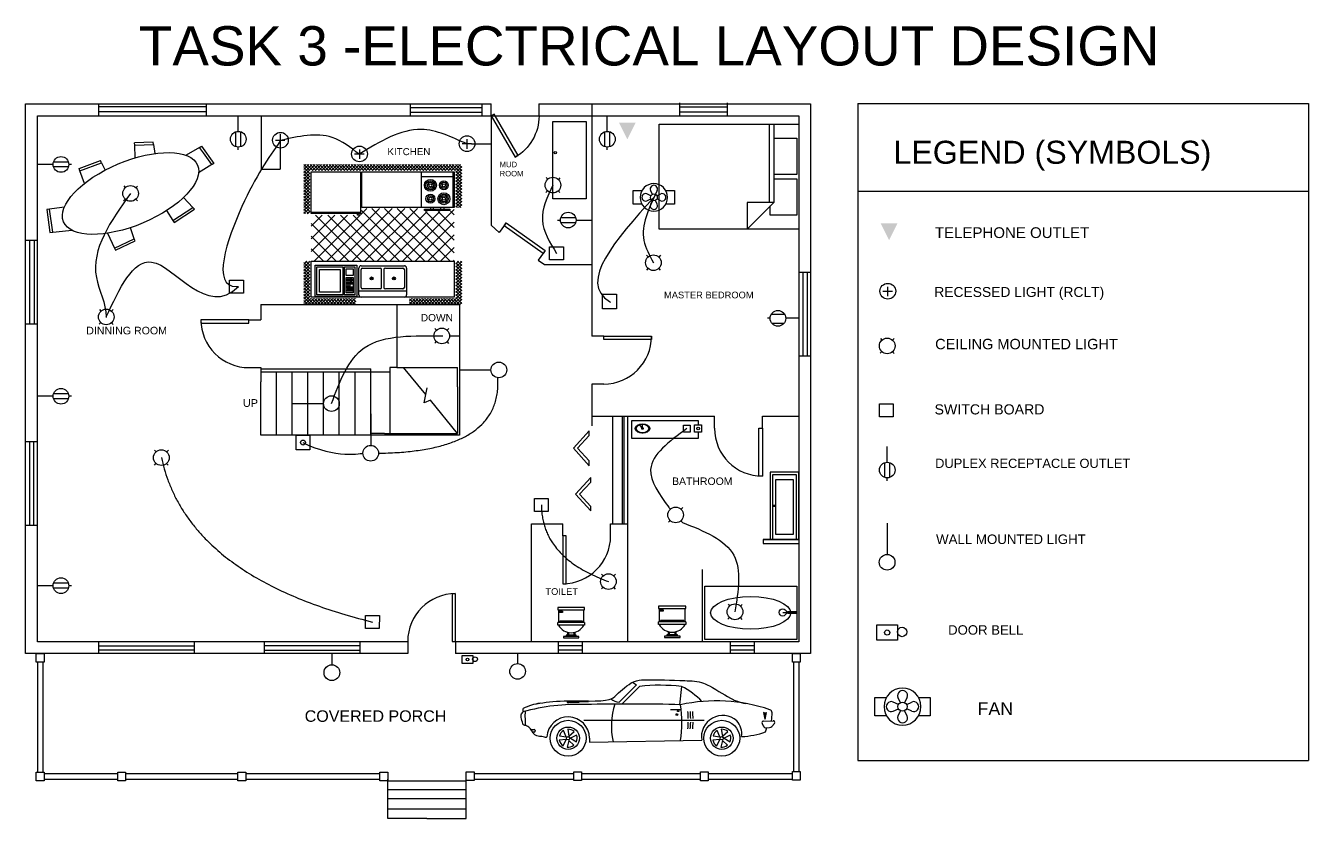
# Model space of a CAD drawing. Header units: millimetres. Extents: x 564 to 16904, y -8871 to 1226.
import ezdxf

# ---------------------------------------------------------------- set-up
doc = ezdxf.new("R2010")
doc.units = ezdxf.units.MM
doc.header["$MEASUREMENT"] = 0
doc.styles.get("Standard").update_dxf_attribs({"font": 'arial.ttf'})

# ---------------------------------------------------------------- blocks, each defined once
blk = doc.blocks.new('*U2')
for p, q in [((0, 4), (0, 0)), ((0, 2), (36, 2)), ((36, 4), (36, 0))]:
    blk.add_line(p, q)
blk = doc.blocks.new('*U6')
for p, q in [((0, 0), (0, -6)), ((24, 0), (24, -6))]:
    blk.add_line(p, q)
blk.add_lwpolyline([(0, 0), (0, 24), (1.75, 24), (1.75, 0)], close=True)
blk.add_arc((0, 0), 24, 0, 90)
blk = doc.blocks.new('*U1')
for p, q in [((0, 4), (0, 0)), ((0, 2), (54, 2)), ((54, 4), (54, 0))]:
    blk.add_line(p, q)
blk = doc.blocks.new('*U8')
for p, q in [((0, 4), (0, 0)), ((0, 2), (48, 2)), ((48, 4), (48, 0))]:
    blk.add_line(p, q)
blk = doc.blocks.new('*U10')
for p, q in [((0, 4), (0, 0)), ((0, 2), (24, 2)), ((24, 4), (24, 0))]:
    blk.add_line(p, q)
blk = doc.blocks.new('*U9')
for p, q in [((0, 4), (0, 0)), ((0, 2), (24, 2)), ((24, 4), (24, 0))]:
    blk.add_line(p, q)
blk = doc.blocks.new('*U11')
for p, q in [((0, 0), (0, -6)), ((24, 0), (24, -6))]:
    blk.add_line(p, q)
blk.add_lwpolyline([(0, 0), (24, 0), (24, -1.75), (0, -1.75)], close=True)
blk = doc.blocks.new('*U12')
for p, q in [((0, 0), (0, -6)), ((24, 0), (24, -6))]:
    blk.add_line(p, q)
blk.add_lwpolyline([(0, 0), (12, 20.78), (13.52, 19.91), (1.52, -0.88)], close=True)
blk.add_arc((0, 0), 24, 0, 60)
blk = doc.blocks.new('Fan')
for p, q in [((0, 0), (0, 0.1)), ((0, 0.1), (0.129, 0.1)), ((0, -0.1), (0, 0)), ((0.255, 0.022), (0.2, 0.05)), ((0.278, 0.045), (0.25, 0.1)), ((0.35, 0.1), (0.322, 0.045)), ((0.345, 0.022), (0.4, 0.05)), ((0.473, 0.1), (0.6, 0.1)), ((0.6, 0.1), (0.6, 0)), ((0.6, 0), (0.6, -0.1)), ((0.128, -0.1), (0, -0.1)), ((0.2, -0.05), (0.255, -0.022)), ((0.278, -0.045), (0.25, -0.1)), ((0.35, -0.1), (0.322, -0.045)), ((0.4, -0.05), (0.345, -0.022)), ((0.6, -0.1), (0.474, -0.1))]:
    blk.add_line(p, q)
blk.add_circle((0.3, 0), 0.05)
for centre, radius, start, end in [((0.3, 0), 0.2, 90, 180), ((0.3, 0.121), 0.0542, 337.3801, 202.6199), ((0.3, 0), 0.2, 0, 90), ((0.3, 0), 0.2, 180, 270), ((0.179, 0), 0.0542, 67.3801, 292.6199), ((0.3, 0), 0.2, 270, 0), ((0.421, 0), 0.0542, 247.3801, 112.6199), ((0.3, -0.121), 0.0542, 157.3801, 22.6199)]:
    blk.add_arc(centre, radius, start, end)
blk = doc.blocks.new('Bed - Queen')
at = {"linetype": 'Continuous'}
for p, q in [((0, -80.00003), (0, 0)), ((0, 0), (59.99999, 0)), ((59.99999, 0), (59.99999, -80.00003)), ((7.99999, -1.2), (28.79998, -1.2)), ((7.99999, -14.4), (7.99999, -1.2)), ((28.79998, -1.2), (28.79998, -14.4)), ((31.19999, -1.2), (51.99999, -1.2)), ((31.19999, -14.4), (31.19999, -1.2)), ((51.99999, -1.2), (51.99999, -16.4)), ((0, -14.4), (44.8, -14.4)), ((59.99999, -29.6), (44.8, -14.4)), ((44.8, -14.4), (44.8, -29.6)), ((44.8, -16.8), (0, -16.8)), ((51.99999, -16.4), (46.79936, -16.4)), ((44.8, -29.6), (59.99999, -29.6)), ((59.99999, -80.00003), (0, -80.00003))]:
    blk.add_line(p, q, dxfattribs=at)
blk = doc.blocks.new('Door - Plain 36 in.')
blk.add_lwpolyline([(0, 0), (0, 84), (36, 84), (36, 0)], close=True)
blk.add_circle((33.5, 34), 1.25)
blk = doc.blocks.new('Microwave')
for p, q in [((18, 10), (22, 10)), ((22, 9), (18, 9)), ((18, 8), (22, 8)), ((19, 7), (19, 11)), ((20, 11), (20, 7)), ((21, 7), (21, 11)), ((22, 7), (18, 7)), ((20, 6), (18, 6)), ((19, 6), (19, 7)), ((20, 7), (20, 6))]:
    blk.add_line(p, q)
for points in [[(0, 0), (0, 18), (24, 18), (24, 0)], [(1, 1), (1, 17), (16, 17), (16, 1)], [(2.5, 2.5), (2.5, 15.5), (14.5, 15.5), (14.5, 2.5)], [(17, 1), (17, 17), (23, 17), (23, 1)], [(18, 12), (18, 16), (22, 16), (22, 12)], [(18, 2), (18, 11), (22, 11), (22, 2)], [(18.5, 4.5), (18.5, 5.5), (21.5, 5.5), (21.5, 4.5)], [(18.5, 3), (18.5, 4), (21.5, 4), (21.5, 3)]]:
    blk.add_lwpolyline(points, close=True)
blk = doc.blocks.new('Kitchen Layout - 7 x 8 ft')
for p, q in [((-5, 81.32), (2.68, 89)), ((-5, 83.44), (0.56, 89)), ((-5, 85.56), (-1.56, 89)), ((-5, 87.68), (-3.68, 89)), ((-1, 84.97), (-5, 88.97)), ((-1, 82.85), (-5, 86.85)), ((1.09, 85), (-2.91, 89)), ((3.21, 85), (-0.79, 89)), ((0.81, 85), (4.81, 89)), ((5.34, 85), (1.34, 89)), ((2.93, 85), (6.93, 89)), ((7.46, 85), (3.46, 89)), ((5.05, 85), (9.05, 89)), ((9.58, 85), (5.58, 89)), ((7.17, 85), (11.17, 89)), ((11.7, 85), (7.7, 89)), ((9.29, 85), (13.29, 89)), ((13.82, 85), (9.82, 89)), ((11.41, 85), (15.41, 89)), ((15.94, 85), (11.94, 89)), ((13.53, 85), (17.53, 89)), ((18.06, 85), (14.06, 89)), ((15.65, 85), (19.65, 89)), ((20.18, 85), (16.18, 89)), ((17.78, 85), (21.78, 89)), ((22.31, 85), (18.31, 89)), ((19.9, 85), (23.9, 89)), ((24.43, 85), (20.43, 89)), ((22.02, 85), (26.02, 89)), ((26.55, 85), (22.55, 89)), ((24.14, 85), (28.14, 89)), ((28.67, 85), (24.67, 89)), ((26.26, 85), (30.26, 89)), ((30.79, 85), (26.79, 89)), ((28.38, 85), (32.38, 89)), ((32.91, 85), (28.91, 89)), ((30.5, 85), (34.5, 89)), ((35.03, 85), (31.03, 89)), ((32.63, 85), (36.63, 89)), ((37.16, 85), (33.16, 89)), ((34.75, 85), (38.75, 89)), ((39.28, 85), (35.28, 89)), ((36.87, 85), (40.87, 89)), ((41.4, 85), (37.4, 89)), ((38.99, 85), (42.99, 89)), ((43.52, 85), (39.52, 89)), ((41.11, 85), (45.11, 89)), ((45.64, 85), (41.64, 89)), ((43.23, 85), (47.23, 89)), ((47.76, 85), (43.76, 89)), ((45.35, 85), (49.35, 89)), ((49.88, 85), (45.88, 89)), ((47.47, 85), (51.47, 89)), ((52, 85), (48, 89)), ((49.6, 85), (53.6, 89)), ((54.13, 85), (50.13, 89)), ((51.72, 85), (55.72, 89)), ((56.25, 85), (52.25, 89)), ((53.84, 85), (57.84, 89)), ((58.37, 85), (54.37, 89)), ((55.96, 85), (59.96, 89)), ((60.49, 85), (56.49, 89)), ((58.08, 85), (62.08, 89)), ((62.61, 85), (58.61, 89)), ((60.2, 85), (64.2, 89)), ((64.73, 85), (60.73, 89)), ((62.32, 85), (66.32, 89)), ((66.85, 85), (62.85, 89)), ((64.45, 85), (68.45, 89)), ((68.97, 85), (64.97, 89)), ((66.57, 85), (70.57, 89)), ((71.1, 85), (67.1, 89)), ((68.69, 85), (72.69, 89)), ((73.22, 85), (69.22, 89)), ((70.81, 85), (74.81, 89)), ((75.34, 85), (71.34, 89)), ((72.93, 85), (76.93, 89)), ((77.46, 85), (73.46, 89)), ((75.05, 85), (79.05, 89)), ((79.58, 85), (75.58, 89)), ((77.17, 85), (81.17, 89)), ((81.7, 85), (77.7, 89)), ((79.29, 85), (83.29, 89)), ((83.82, 85), (79.82, 89)), ((81.42, 85), (85.42, 89)), ((85.95, 85), (81.95, 89)), ((83.54, 85), (87.54, 89)), ((88.07, 85), (84.07, 89)), ((85.66, 85), (89.66, 89)), ((90.19, 85), (86.19, 89)), ((87.78, 85), (91.78, 89)), ((92.31, 85), (88.31, 89)), ((89.9, 85), (93.9, 89)), ((94.43, 85), (90.43, 89)), ((92.02, 85), (96.02, 89)), ((96.55, 85), (92.55, 89)), ((94.14, 85), (98.14, 89)), ((101, 82.67), (94.67, 89)), ((96.27, 85), (100.27, 89)), ((101, 84.79), (96.79, 89)), ((97, 83.61), (101, 87.61)), ((101, 86.92), (98.92, 89)), ((-1, 80.73), (-5, 84.73)), ((-5, 79.19), (-1, 83.19)), ((-1, 78.61), (-5, 82.61)), ((-5, 77.07), (-1, 81.07)), ((-1, 76.49), (-5, 80.49)), ((-5, 74.95), (-1, 78.95)), ((-1, 74.36), (-5, 78.36)), ((34, 84), (96, 84)), ((34, 60), (34, 84)), ((74, 81), (95, 81)), ((96, 84), (96, 60)), ((97, 81.49), (101, 85.49)), ((101, 80.55), (97, 84.55)), ((97, 79.37), (101, 83.37)), ((101, 78.43), (97, 82.43)), ((97, 77.25), (101, 81.25)), ((101, 76.31), (97, 80.31)), ((97, 75.13), (101, 79.13)), ((101, 74.19), (97, 78.19)), ((-5, 72.83), (-1, 76.83)), ((-1, 72.24), (-5, 76.24)), ((-5, 70.71), (-1, 74.71)), ((-1, 70.12), (-5, 74.12)), ((-5, 68.59), (-1, 72.59)), ((-1, 68), (-5, 72)), ((-5, 66.47), (-1, 70.47)), ((-1, 65.88), (-5, 69.88)), ((97, 73.01), (101, 77.01)), ((101, 72.07), (97, 76.07)), ((97, 70.89), (101, 74.89)), ((101, 69.95), (97, 73.95)), ((97, 68.76), (101, 72.76)), ((101, 67.82), (97, 71.82)), ((97, 66.64), (101, 70.64)), ((101, 65.7), (97, 69.7)), ((-5, 64.35), (-1, 68.35)), ((-1, 63.76), (-5, 67.76)), ((-5, 62.22), (-1, 66.22)), ((-1, 61.64), (-5, 65.64)), ((-5, 60.1), (-1, 64.1)), ((-1, 59.52), (-5, 63.52)), ((-5, 57.98), (-1, 61.98)), ((-1, 57.39), (-5, 61.39)), ((97, 64.52), (101, 68.52)), ((101, 63.58), (97, 67.58)), ((97, 62.4), (101, 66.4)), ((101, 61.46), (97, 65.46)), ((97, 60.28), (101, 64.28)), ((100.34, 60), (97, 63.34)), ((98.22, 60), (97, 61.22)), ((98.84, 60), (101, 62.16)), ((-1.73, 56), (-5, 59.27)), ((-3.85, 56), (-5, 57.15)), ((-4.86, 56), (-1, 59.86)), ((-2.74, 56), (-1, 57.74)), ((0, 57), (33, 57)), ((0, 30.57), (24.43, 55)), ((0, 39.06), (15.94, 55)), ((0, 47.54), (7.46, 55)), ((1.91, 24), (32.91, 55)), ((33.77, 24), (2.77, 55)), ((10.4, 24), (45.9, 59.5)), ((42.26, 24), (11.26, 55)), ((18.88, 24), (54.38, 59.5)), ((50.74, 24), (19.74, 55)), ((27.37, 24), (62.87, 59.5)), ((59.23, 24), (28.23, 55)), ((31, 55), (31, 56)), ((32, 55), (31, 55)), ((32, 56), (32, 55)), ((33.03, 55.11), (37.41, 59.5)), ((67.71, 24), (33.68, 58.04)), ((96, 60), (34, 60)), ((35.85, 24), (71.35, 59.5)), ((76.2, 24), (40.7, 59.5)), ((44.34, 24), (77.84, 57.5)), ((84.68, 24), (49.18, 59.5)), ((52.82, 24), (86.32, 57.5)), ((93.17, 24), (57.67, 59.5)), ((61.31, 24), (96, 58.69)), ((96, 29.65), (66.15, 59.5)), ((96, 38.14), (76.64, 57.5)), ((80, 60), (80, 59)), ((82, 59), (82, 60)), ((96, 46.63), (85.13, 57.5)), ((87, 59), (87, 60)), ((89, 60), (89, 59)), ((96, 55.11), (93.57, 57.54)), ((100.96, 60), (101, 60.04)), ((25.29, 24), (0, 49.29)), ((69.79, 24), (96, 50.21)), ((16.8, 24), (0, 40.8)), ((78.28, 24), (96, 41.72)), ((8.32, 24), (0, 32.32)), ((86.76, 24), (96, 33.24)), ((-5, 21.92), (-2.92, 24)), ((-5, 19.8), (-1, 23.8)), ((-1, 19.21), (-5, 23.21)), ((-5, 17.68), (-1, 21.68)), ((-1, 17.09), (-5, 21.09)), ((-5, 15.55), (-1, 19.55)), ((-1, 14.97), (-5, 18.97)), ((-5, 13.43), (-1, 17.43)), ((-1, 21.33), (-3.67, 24)), ((-1, 23.45), (-1.55, 24)), ((0, 24), (96, 24)), ((0, 0), (0, 24)), ((47.25, 6.5), (47.25, 18.5)), ((48.75, 18.5), (48.75, 6.5)), ((95.25, 24), (96, 24.75)), ((96, 24), (96, 0)), ((97, 22.1), (98.9, 24)), ((97, 19.97), (101, 23.97)), ((101, 19.03), (97, 23.03)), ((97, 17.85), (101, 21.85)), ((101, 16.91), (97, 20.91)), ((97, 15.73), (101, 19.73)), ((101, 14.79), (97, 18.79)), ((97, 13.61), (101, 17.61)), ((101, 21.16), (98.16, 24)), ((101, 23.28), (100.28, 24)), ((-1, 12.85), (-5, 16.85)), ((-5, 11.31), (-1, 15.31)), ((-1, 10.73), (-5, 14.73)), ((-5, 9.19), (-1, 13.19)), ((-1, 8.6), (-5, 12.6)), ((-5, 7.07), (-1, 11.07)), ((-1, 6.48), (-5, 10.48)), ((-5, 4.95), (-1, 8.95)), ((101, 12.67), (97, 16.67)), ((97, 11.49), (101, 15.49)), ((101, 10.55), (97, 14.55)), ((97, 9.37), (101, 13.37)), ((101, 8.43), (97, 12.43)), ((97, 7.25), (101, 11.25)), ((101, 6.31), (97, 10.31)), ((97, 5.12), (101, 9.12)), ((-1, 4.36), (-5, 8.36)), ((-5, 2.83), (-1, 6.83)), ((-1, 2.24), (-5, 6.24)), ((-5, 0.71), (-1, 4.71)), ((-1, 0.12), (-5, 4.12)), ((-5, -1.42), (-1, 2.58)), ((2, -5), (-5, 2)), ((-5, -3.54), (-1, 0.46)), ((96, 0), (0, 0)), ((64, 4), (32, 4)), ((93.24, -5), (101, 2.76)), ((95.36, -5), (101, 0.64)), ((101, 4.18), (97, 8.18)), ((97, 3), (101, 7)), ((101, 2.06), (97, 6.06)), ((97, 0.88), (101, 4.88)), ((101, -0.06), (97, 3.94)), ((101, -2.18), (97, 1.82)), ((-0.12, -5), (-5, -0.12)), ((-2.25, -5), (-5, -2.25)), ((-4.37, -5), (-5, -4.37)), ((-4.34, -5), (-0.34, -1)), ((-2.22, -5), (1.78, -1)), ((-0.1, -5), (3.9, -1)), ((4.12, -5), (0.12, -1)), ((2.02, -5), (6.02, -1)), ((6.24, -5), (2.24, -1)), ((4.14, -5), (8.14, -1)), ((8.36, -5), (4.36, -1)), ((6.27, -5), (10.27, -1)), ((10.48, -5), (6.48, -1)), ((8.39, -5), (12.39, -1)), ((12.6, -5), (8.6, -1)), ((10.51, -5), (14.51, -1)), ((14.73, -5), (10.73, -1)), ((12.63, -5), (16.63, -1)), ((16.85, -5), (12.85, -1)), ((14.75, -5), (18.75, -1)), ((18.97, -5), (14.97, -1)), ((16.87, -5), (20.87, -1)), ((21.09, -5), (17.09, -1)), ((18.99, -5), (22.99, -1)), ((23.21, -5), (19.21, -1)), ((21.11, -5), (25.11, -1)), ((25.33, -5), (21.33, -1)), ((23.24, -5), (27.24, -1)), ((27.45, -5), (23.45, -1)), ((25.36, -5), (29.36, -1)), ((29.57, -5), (25.57, -1)), ((27.48, -5), (30, -2.48)), ((30, -3.3), (27.7, -1)), ((29.6, -5), (30, -4.6)), ((30, -1.18), (29.82, -1)), ((66, -2.54), (67.54, -1)), ((66, -4.66), (69.66, -1)), ((69.88, -5), (66, -1.12)), ((67.76, -5), (66, -3.24)), ((67.78, -5), (71.78, -1)), ((72, -5), (68, -1)), ((69.9, -5), (73.9, -1)), ((74.12, -5), (70.12, -1)), ((72.03, -5), (76.03, -1)), ((76.24, -5), (72.24, -1)), ((74.15, -5), (78.15, -1)), ((78.36, -5), (74.36, -1)), ((76.27, -5), (80.27, -1)), ((80.49, -5), (76.49, -1)), ((78.39, -5), (82.39, -1)), ((82.61, -5), (78.61, -1)), ((80.51, -5), (84.51, -1)), ((84.73, -5), (80.73, -1)), ((82.63, -5), (86.63, -1)), ((86.85, -5), (82.85, -1)), ((84.75, -5), (88.75, -1)), ((88.97, -5), (84.97, -1)), ((86.88, -5), (90.88, -1)), ((91.09, -5), (87.09, -1)), ((89, -5), (93, -1)), ((93.21, -5), (89.21, -1)), ((91.12, -5), (95.12, -1)), ((95.34, -5), (91.34, -1)), ((97.46, -5), (93.46, -1)), ((99.58, -5), (95.58, -1)), ((101, -4.3), (97, -0.3)), ((97.48, -5), (101, -1.48)), ((99.6, -5), (101, -3.6))]:
    blk.add_line(p, q)
for points in [[(0, 56), (0, 84), (33, 84), (33, 56)], [(74, 60), (74, 84), (95, 84), (95, 60)], [(76, 58), (76, 59), (93, 59), (93, 58)]]:
    blk.add_lwpolyline(points, close=True)
for points in [[(32, 1.5), (32, 19.5)], [(33.5, 21), (62.5, 21)], [(33.5, 6.5), (33.5, 18.5)], [(34.5, 19.5), (46.25, 19.5)], [(49.75, 19.5), (61.5, 19.5)], [(62.5, 18.5), (62.5, 6.5)], [(64, 19.5), (64, 1.5)], [(62.5, 0), (33.5, 0)], [(46.25, 5.5), (34.5, 5.5)], [(61.5, 5.5), (49.75, 5.5)]]:
    blk.add_lwpolyline(points)
for centre, radius in [((80, 75), 4), ((80, 75), 3), ((89, 75), 3), ((80, 66), 3), ((80, 75), 2), ((80, 75), 1), ((89, 66), 4), ((89, 66), 3), ((89, 75), 2), ((89, 75), 1), ((80, 66), 2), ((80, 66), 1), ((89, 66), 2), ((89, 66), 1), ((40.5, 12.5), 1), ((40.5, 12.5), 0.5), ((55.5, 12.5), 1), ((55.5, 12.5), 0.5)]:
    blk.add_circle(centre, radius)
for centre, radius, start, end in [((33.5, 19.5), 1.5, 90, 180), ((34.5, 18.5), 1, 90, 180), ((46.25, 18.5), 1, 0, 90), ((49.75, 18.5), 1, 90, 180), ((61.5, 18.5), 1, 0, 90), ((62.5, 19.5), 1.5, 0, 90), ((33.5, 1.5), 1.5, 180, 270), ((34.5, 6.5), 1, 180, 270), ((46.25, 6.5), 1, 270, 0), ((49.75, 6.5), 1, 180, 270), ((61.5, 6.5), 1, 270, 0), ((62.5, 1.5), 1.5, 270, 0)]:
    blk.add_arc(centre, radius, start, end)
blk = doc.blocks.new('RCLT')
blk.add_line((-2, 56), (-2, -64))
blk.add_lwpolyline([(58, -4), (-2, -4), (-62, -4)])
blk.add_circle((0, 0), 100)
blk = doc.blocks.new('CEILING MOUNTED LIGHT')
for p, q in [((-87, 96), (-67, 74)), ((90, 94), (69, 72)), ((-69, -72), (-90, -94)), ((67, -74), (87, -96))]:
    blk.add_line(p, q)
blk.add_circle((0, 0), 100)
blk = doc.blocks.new('WALL MOUNTED LIGHT')
blk.add_line((-500, 0), (-100, 0))
blk.add_circle((0, 0), 100)
blk = doc.blocks.new('DUPLEX RECEPTANCLE OUTLET')
for p, q in [((-133, 5), (-100, 5)), ((-83, 55), (83, 55)), ((100, 5), (267, 5)), ((-79, -61), (79, -61))]:
    blk.add_line(p, q)
blk.add_circle((0, 0), 100)
blk = doc.blocks.new('Moment Connection - Imperial')
at = {"color": 0}
blk.add_solid([(0, 0.125), (0.125, 0.0625), (0, 0)], dxfattribs=at)
blk = doc.blocks.new('*U31')
for p, q in [((0, 4), (0, 0)), ((0, 2), (42, 2)), ((42, 4), (42, 0))]:
    blk.add_line(p, q)
blk = doc.blocks.new('DUPLEX RECEPTACLE OUTLET')
for p, q in [((4113, -1057), (4113, -857)), ((4082, -1252), (4082, -1062)), ((4144, -1252), (4144, -1062)), ((4113, -1293), (4113, -1257))]:
    blk.add_line(p, q)
blk.add_circle((4113, -1157), 100)
blk = doc.blocks.new('Toilet - Imperial')
for p, q in [((-10, 22), (-10, 12)), ((-10, 21), (-7, 21)), ((-7, 20), (-10, 20)), ((-7, 21), (-7, 20)), ((10, 12), (10, 22)), ((10.5, 12), (-10.5, 12)), ((-10.5, 10), (-10.5, 12)), ((10.5, 10), (-10.5, 10)), ((9, 13), (-9, 13)), ((-9, 13), (-9, 12)), ((9, 12), (9, 13)), ((10.5, 12), (10.5, 10)), ((4, 2), (-4, 2)), ((-4, 2), (-4, 1)), ((-3, 4.4065), (-3, 2)), ((-2, 2), (-2, 4.1658)), ((2, 4.1658), (2, 2)), ((3, 2), (3, 4.4065)), ((4, 1), (4, 2))]:
    blk.add_line(p, q)
for points in [[(10.5, 22), (10.5, 24), (-10.5, 24), (-10.5, 22)], [(6, 0), (6, 1), (-6, 1), (-6, 0)]]:
    blk.add_lwpolyline(points, close=True)
blk.add_arc((0, 15.3333), 11.3333, 208.0725, 331.9275)
blk = doc.blocks.new('Vehicles - Imperial')
for p, q in [((72.93, 40.23), (85.8, 53.18)), ((75, 38.82), (88.08, 51.97)), ((119.39, 51.91), (117.92, 38.32)), ((50.13, 41.06), (34.31, 40.98)), ((43.26, 39.85), (35.15, 39.78)), ((35.3, 40.46), (50.13, 40.62)), ((111.09, 34.73), (118.48, 34.64)), ((7.45, 19.78), (9.74, 19.8)), ((10.37, 19.19), (10.38, 18.56)), ((46.65, 26.83), (136.29, 26.77)), ((179.3, 24.35), (180.25, 22.49)), ((180.37, 26.17), (187.51, 26.41)), ((182.62, 21.14), (184.91, 21.28)), ((186.68, 22.17), (188.51, 24.37)), ((9.76, 17.93), (8.53, 17.92)), ((50.87, 13.52), (50.91, 10.52))]:
    blk.add_line(p, q)
for points in [[(35.31, 39.93), (35.3, 40.27, 0.269532), (35.14, 40.54), (34.38, 40.96, 0.575383), (34.15, 40.83), (34.15, 40.49, 0.269532), (34.32, 40.22), (35.08, 39.79, 0.575383)], [(28.49, 15.1), (33.61, 14.4), (31.65, 19.18, 0.199906)], [(34.64, 20.05), (35.56, 14.97), (39.5, 18.31, 0.199906)], [(142.85, 15.1), (147.96, 14.4), (146.01, 19.18, 0.199906)], [(148.99, 20.05), (149.91, 14.97), (153.85, 18.31, 0.199906)], [(31.31, 7.72), (33.55, 12.37), (28.4, 11.99, 0.199906)], [(39.19, 8.12), (35.46, 11.69), (34.23, 6.67, 0.199906)], [(41.25, 15.74), (36.7, 13.3), (41.09, 10.58, 0.199906)], [(145.66, 7.72), (147.9, 12.37), (142.75, 11.99, 0.199906)], [(153.54, 8.12), (149.81, 11.69), (148.59, 6.67, 0.199906)], [(155.6, 15.74), (151.06, 13.3), (155.45, 10.58, 0.199906)]]:
    blk.add_lwpolyline(points, format="xyb", close=True)
for points in [[(181.58, 27.46), (181.53, 31.95), (180.48, 32.43)], [(181.58, 27.46), (181.53, 31.95), (182.57, 32.45)], [(50.91, 10.52), (134.38, 11.83)]]:
    blk.add_lwpolyline(points)
for centre, radius in [((115.89, 31.01), 0.619), ((34.98, 13.35), 13.35), ((34.98, 13.35), 8.35), ((149.33, 13.35), 13.35), ((149.33, 13.35), 8.35), ((34.98, 13.35), 1.25), ((149.33, 13.35), 1.25)]:
    blk.add_circle(centre, radius)
for centre, radius, start, end in [((114.6, 105.09), 59.37, 237.61027, 240.97846), ((103.45, -95), 147.78, 83.81633, 95.97054), ((95.51, 3.91), 53.61, 43.27479, 63.56652), ((42.18, -111.35), 149.91, 87.83928, 105.80965), ((20.53, -3.15), 43.06, 98.53035, 116.11198), ((80.1, -1364.13), 1402.96, 88.42296, 91.3179), ((73.29, 50.49), 10.26, 230.42401, 268.00854), ((118.31, 22.51), 51.16, 161.43071, 193.23633), ((145.17, -84.88), 125.99, 71.52833, 102.12419), ((25.66, 24.94), 94.01, 351.8279, 8.16738), ((79.16, 30.11), 76.3, 177.57734, 185.52052), ((34.98, 13.35), 15.9, 0.63732, 176.34123), ((45.64, 26.83), 78.76, 0.85201, 4.65562), ((47.43, 26.85), 78.76, 0.85201, 4.65562), ((49.23, 26.87), 78.76, 0.85201, 4.65562), ((150.1, 14.36), 15.92, 49.2263, 189.1528), ((216.26, 37.76), 36.17, 188.46832, 196.53145), ((146.68, 36.98), 36.17, 344.74319, 352.80633), ((184.3, 32.25), 2.49, 357.93203, 71.52833), ((116.55, 34.7), 70.29, 353.19423, 357.93203), ((9.75, 19.18), 0.623, 0.63732, 90.63732), ((45.64, 26.83), 78.76, 355.26443, 358.86328), ((47.43, 26.85), 78.76, 355.26443, 358.86328), ((49.23, 26.87), 78.76, 355.26443, 358.86328), ((149.4, 16.55), 14.84, 352.72855, 41.66131), ((180.41, 24.92), 1.25, 91.93898, 207.10902), ((182.47, 23.63), 2.49, 207.10902, 273.46767), ((114.25, 37.03), 70.29, 344.3985, 346.93849), ((184.76, 23.76), 2.49, 273.46767, 320.16835), ((187.55, 25.16), 1.25, 320.16835, 91.93898), ((9.76, 18.55), 0.623, 270.63732, 0.63732), ((162.47, 70.82), 56.18, 271.6865, 290.2774)]:
    blk.add_arc(centre, radius, start, end)
blk.add_ellipse((116.89, 33.59), major_axis=(-0.63, -0.007), ratio=0.610043)
for points, knots in [([(11.39, 38.92), (18.06, 40.19), (30.91, 42.01), (64.77, 40.11), (70.25, 44.91), (82.35, 56.38), (99.18, 57.3), (116.06, 56.35), (133.04, 55.87), (145.24, 49.87), (153.62, 43.8), (161.17, 40.68), (164.92, 39.73), (167.29, 39.15)], [18.629823, 18.629823, 18.629823, 18.629823, 19.527405, 20.700571, 21.107983, 21.608568, 21.92336, 23.151359, 23.716171, 23.908743, 24.77794, 24.943072, 25.187755, 25.187755, 25.187755, 25.187755]), ([(19.11, 14.36), (18.99, 14.21), (18.5, 13.81), (15.35, 15), (9.19, 13.94), (7.26, 22.22), (3.01, 22.66), (1.32, 23.61), (0.64, 26.92), (-0.96, 31.49), (1.54, 32.64), (1.5, 34.06), (1.49, 34.8), (1.49, 35.06), (1.52, 35.3), (1.58, 35.51)], [16.815853, 16.815853, 16.815853, 16.815853, 16.838212, 16.885395, 17.18439, 17.479846, 17.654423, 17.670693, 17.696923, 18.016358, 18.052739, 18.140805, 18.140805, 18.140805, 18.172382, 18.172382, 18.172382, 18.172382])]:
    blk.add_open_spline(points, degree=3, knots=knots)
blk = doc.blocks.new('*U51')
blk.add_lwpolyline([(-6.9, 0), (-3.9, 0), (-3.9, 84), (-39.9, 84), (-39.9, 0), (-36.9, 0)])
for points in [[(-36.9, 81), (-36.9, 0), (-6.9, 0), (-6.9, 81)], [(-32.9, 6), (-32.9, 75), (-10.9, 75), (-10.9, 6)]]:
    blk.add_lwpolyline(points, close=True)
blk.add_circle((-34.9, 42), 1)
blk = doc.blocks.new('*U52')
for p, q in [((0, 0), (0, 6)), ((24, 0), (24, 6))]:
    blk.add_line(p, q)
blk.add_lwpolyline([(0, 0), (0, -24), (1.75, -24), (1.75, 0)], close=True)
blk.add_arc((0, 0), 24, 270, 0)
blk = doc.blocks.new('DOOR BELL')
blk.add_lwpolyline([(-131, 99), (131, 99), (131, -99), (-131, -99)], close=True)
for centre, radius in [((0, 0), 32.7), ((190, 7), 59.9)]:
    blk.add_circle(centre, radius)
blk = doc.blocks.new('*U54')
for p, q in [((-24, 0), (-24, -6)), ((0, 0), (0, -6))]:
    blk.add_line(p, q)
blk.add_lwpolyline([(0, 0), (0, 24), (-1.75, 24), (-1.75, 0)], close=True)
blk.add_arc((0, 0), 24, 90, 180)

msp = doc.modelspace()

# ---------------------------------------------------------------- linework, layer by layer
for p, q in [((564, 229), (6494, 229)), ((564, -6771), (564, 229)), ((1492, 229), (1492, 147)), ((1492, 198), (2864, 198)), ((2864, 224), (2864, 142)), ((7103, 229), (10564, 229)), ((7776, 229), (7776, -2729)), ((10564, 229), (10564, -6771)), ((11165, 233), (11165, -8132)), ((11165, 233), (16904, 233)), ((16904, 233), (16904, -8132)), ((3565, 79), (3565, -602)), ((6494, 79), (6494, -1316)), ((3808, -156), (3808, -602)), ((2189, -259), (1953, -268)), ((1954, -298), (1953, -268)), ((1954, -298), (2193, -289)), ((1960, -458), (1954, -298)), ((2193, -289), (2189, -259)), ((2193, -289), (2209, -403)), ((2779, -324), (2607, -425)), ((2779, -324), (2805, -309)), ((2830, -394), (2779, -324)), ((2805, -309), (2961, -528)), ((6245, -281), (6494, -281)), ((2938, -543), (2830, -394)), ((1244, -593), (1517, -493)), ((1254, -621), (1244, -593)), ((1254, -621), (1530, -520)), ((1314, -784), (1254, -621)), ((1530, -520), (1517, -493)), ((1530, -520), (1579, -613)), ((2938, -543), (2768, -648)), ((2961, -528), (2939, -544)), ((3565, -602), (3808, -602)), ((2694, -1091), (2574, -964)), ((11165, -884), (16904, -884)), ((1058, -1085), (833, -1115)), ((833, -1115), (872, -1408)), ((863, -1111), (906, -1404)), ((2360, -1129), (2441, -1254)), ((2441, -1254), (2694, -1091)), ((2457, -1279), (2715, -1113)), ((2694, -1091), (2715, -1113)), ((2441, -1254), (2457, -1279)), ((872, -1408), (1151, -1378)), ((1607, -1418), (1697, -1607)), ((1947, -1488), (1901, -1347)), ((6494, -1316), (6596, -1410)), ((714, -1510), (621, -1510)), ((671, -1510), (671, -2577)), ((1697, -1607), (1947, -1488)), ((1697, -1607), (1710, -1634)), ((1710, -1634), (1959, -1515)), ((1959, -1515), (1946, -1488)), ((7093, -1762), (7172, -1818)), ((7172, -1818), (7776, -1818)), ((10564, -1917), (10470, -1917)), ((10521, -1917), (10521, -2984)), ((3560, -2326), (6092, -2326)), ((3560, -2326), (3560, -2520)), ((5294, -2326), (5294, -3126)), ((6092, -2326), (6092, -3992)), ((714, -2577), (621, -2577)), ((5965, -2726), (6092, -2726)), ((10564, -2984), (10470, -2984)), ((3560, -3130), (3560, -3310)), ((3560, -3143), (4960, -3143)), ((3560, -3185), (5203, -3185)), ((3760, -3992), (3760, -3185)), ((3960, -3992), (3960, -3185)), ((4160, -3992), (4160, -3185)), ((4360, -3992), (4360, -3185)), ((4560, -3992), (4560, -3185)), ((4760, -3992), (4760, -3185)), ((4960, -3992), (4960, -3143)), ((5294, -3126), (5203, -3126)), ((5203, -3126), (5203, -3967)), ((5294, -3126), (6061, -3126)), ((5661, -3472), (5376, -3126)), ((6061, -3126), (6067, -3126)), ((6067, -3373), (6067, -3126)), ((3560, -3992), (3560, -3310)), ((5640, -3578), (5677, -3387)), ((6067, -3373), (6067, -3937)), ((7776, -3339), (7776, -3750)), ((5722, -3546), (5640, -3578)), ((6067, -3967), (5722, -3546)), ((7776, -3750), (9339, -3750)), ((7776, -3750), (7776, -3871)), ((8042, -5120), (8042, -3750)), ((8161, -3750), (8161, -5120)), ((8186, -3750), (8186, -5120)), ((8229, -3750), (8229, -6621)), ((9949, -3750), (9965, -3750)), ((9965, -3750), (10414, -3750)), ((8285, -3803), (9130, -3803)), ((8285, -4034), (8285, -3803)), ((8330, -3905), (8343, -3905)), ((8343, -3905), (8330, -3905)), ((8370, -3865), (8362, -3859)), ((8422, -3905), (8389, -3857)), ((8422, -3852), (8422, -3844)), ((8422, -3844), (8422, -3852)), ((8422, -3905), (8422, -3844)), ((8483, -3859), (8474, -3865)), ((8474, -3865), (8483, -3859)), ((8515, -3905), (8501, -3905)), ((8501, -3905), (8515, -3905)), ((9130, -3803), (9130, -3857)), ((6092, -3992), (3560, -3992)), ((5135, -3967), (4960, -3967)), ((5135, -3967), (5699, -3967)), ((5699, -3967), (6067, -3967)), ((6067, -3937), (6067, -3967)), ((9130, -4034), (8285, -4034)), ((8355, -3948), (8364, -3942)), ((8364, -3942), (8355, -3948)), ((8422, -3967), (8422, -3959)), ((8422, -3959), (8422, -3967)), ((8482, -3952), (8474, -3946)), ((8474, -3946), (8482, -3952)), ((9130, -3951), (9130, -4034)), ((7010, -6621), (7010, -5120)), ((7010, -5120), (7406, -5120)), ((8015, -5120), (8229, -5120)), ((10048, -5317), (9961, -5317)), ((9961, -5317), (9961, -5317)), ((9961, -5317), (9961, -5317)), ((9961, -5317), (10414, -5317)), ((9961, -5317), (9961, -5370)), ((9961, -5370), (10414, -5370)), ((10414, -5317), (10048, -5317)), ((9185, -6621), (9185, -5703)), ((10208, -6247), (10269, -6247)), ((10269, -6247), (10269, -6236)), ((10269, -6236), (10387, -6236)), ((10269, -6247), (10269, -6257)), ((10269, -6247), (10387, -6247)), ((10269, -6257), (10387, -6257)), ((10387, -6236), (10387, -6293)), ((1492, -6674), (1492, -6771)), ((2712, -6677), (2712, -6771)), ((3601, -6621), (3601, -6722)), ((3601, -6671), (4820, -6671)), ((3601, -6676), (3601, -6771)), ((4820, -6621), (4820, -6722)), ((4820, -6676), (4820, -6771)), ((5432, -6618), (5432, -6771)), ((6041, -6618), (6041, -6771)), ((7349, -6621), (7349, -6722)), ((7349, -6671), (7654, -6671)), ((7349, -6675), (7349, -6771)), ((7654, -6621), (7654, -6722)), ((7654, -6675), (7654, -6771)), ((9538, -6621), (9538, -6720)), ((9538, -6669), (9843, -6669)), ((9538, -6672), (9538, -6771)), ((9843, -6621), (9843, -6720)), ((9843, -6672), (9843, -6771)), ((5432, -6771), (564, -6771)), ((1492, -6725), (2712, -6725)), ((3601, -6727), (4820, -6727)), ((4465, -6771), (4465, -6915)), ((10564, -6771), (6041, -6771)), ((6831, -6771), (6831, -6899)), ((7349, -6725), (7654, -6725)), ((9538, -6723), (9843, -6723)), ((714, -6883), (714, -8281)), ((784, -6883), (784, -8281)), ((10344, -6883), (10344, -8273)), ((10414, -6883), (10414, -8273)), ((11165, -8132), (16904, -8132)), ((800, -8301), (1738, -8301)), ((1838, -8301), (3269, -8301)), ((3369, -8301), (5076, -8301)), ((6276, -8301), (7546, -8301)), ((7646, -8301), (9160, -8301)), ((9260, -8301), (10331, -8301)), ((800, -8371), (1738, -8371)), ((1838, -8371), (3269, -8371)), ((3369, -8371), (5076, -8371)), ((5176, -8871), (5176, -8371)), ((5176, -8393), (6176, -8393)), ((6176, -8871), (6176, -8371)), ((6276, -8371), (7546, -8371)), ((7646, -8371), (9160, -8371)), ((9260, -8371), (10331, -8371)), ((5176, -8621), (5176, -8504)), ((5176, -8504), (6176, -8504)), ((6176, -8621), (5176, -8621)), ((6176, -8748), (6176, -8621)), ((5176, -8748), (6176, -8748)), ((5676, -8871), (5176, -8871)), ((5676, -8871), (6176, -8871))]:
    msp.add_line(p, q)
msp.add_lwpolyline([(5432, -6621), (714, -6621), (714, 79), (10414, 79), (10414, -6621), (6041, -6621)])
for points in [[(7238, -1592), (7415, -1592), (7415, -1758), (7238, -1758)], [(3162, -2014), (3340, -2014), (3340, -2180), (3162, -2180)], [(7914, -2196), (8091, -2196), (8091, -2381), (7914, -2381)], [(11440, -3589), (11617, -3589), (11617, -3756), (11440, -3756)], [(8946, -3863), (9029, -3863), (9029, -3950), (8946, -3950)], [(9085, -3857), (9175, -3857), (9175, -3951), (9085, -3951)], [(4009, -3992), (4186, -3992), (4186, -4177), (4009, -4177)], [(7744, -3996), (7744, -3935), (7543, -4157), (7744, -4379), (7744, -4318), (7595, -4157)], [(7764, -4587), (7764, -4529), (7570, -4742), (7764, -4955), (7764, -4897), (7620, -4742)], [(7045, -4795), (7222, -4795), (7222, -4962), (7045, -4962)], [(6041, -6618), (6041, -6009), (5997, -6009), (5997, -6618)], [(9214, -5914), (10387, -5914), (10387, -6592), (9214, -6592)], [(4892, -6286), (5070, -6286), (5069, -6453), (4892, -6453)], [(700, -6771), (800, -6771), (800, -6883), (700, -6883)], [(6126, -6797), (6259, -6797), (6259, -6898), (6126, -6898)], [(10332, -6771), (10432, -6771), (10432, -6883), (10332, -6883)], [(700, -8281), (800, -8281), (800, -8393), (700, -8393)], [(1738, -8282), (1838, -8282), (1838, -8394), (1738, -8394)], [(3269, -8281), (3369, -8281), (3369, -8393), (3269, -8393)], [(5076, -8281), (5176, -8281), (5176, -8393), (5076, -8393)], [(6176, -8278), (6276, -8278), (6276, -8390), (6176, -8390)], [(7546, -8278), (7646, -8278), (7646, -8390), (7546, -8390)], [(9160, -8279), (9260, -8279), (9260, -8391), (9160, -8391)], [(10331, -8273), (10431, -8273), (10431, -8385), (10331, -8385)]]:
    msp.add_lwpolyline(points, close=True)
for centre, radius in [((8422, -3905), 9.59), ((9130, -3904), 17.6), ((4097, -4084), 31.6), ((10208, -6247), 46.4), ((6192, -6848), 16.6), ((6289, -6844), 30.5), ((4465, -7015), 100), ((6831, -6999), 100)]:
    msp.add_circle(centre, radius)
msp.add_arc((6041, -6618), 610, 90, 180)
for centre, major_axis, ratio in [((1901, -911), (-854, -361), 0.439752), ((8422, -3905), (-92.3, 0), 0.661539), ((8422, -3905), (-92.3, 0), 0.666429), ((8422, -3905), (79.2, 0), 0.674566), ((9800, -6253), (-510, 0), 0.406983)]:
    msp.add_ellipse(centre, major_axis=major_axis, ratio=ratio)
for points in [[(4814, -412), (4469, -198), (3808, -237)], [(6185, -281), (5605, -96), (4814, -412)], [(3808, -241), (3320, -1079), (3251, -2097), (3276, -2096)], [(7281, -805), (7147, -1251), (7327, -1675)], [(1901, -911), (1465, -1981), (1591, -2484), (1591, -2492)], [(8566, -961), (8003, -2289), (8013, -2295)], [(8598, -898), (8440, -1509), (8561, -1793)], [(1591, -2484), (2168, -1785), (3275, -2097), (3276, -2096), (3275, -2097)], [(4460, -3588), (4878, -2878), (5865, -2726), (5880, -2726)], [(8988, -3907), (8526, -4427), (8756, -4909)], [(8931, -5102), (9586, -5520), (9600, -6240)]]:
    msp.add_spline(points, degree=3)
for points, degree in [([(5060, -4220), (6639, -4198), (6579, -3258)], 2), ([(4097, -4084), (4503, -4292), (4860, -4220), (4863, -4220)], 3), ([(2293, -4276), (2619, -5786), (4981, -6370)], 2), ([(7134, -4878), (7134, -5544), (7988, -5855)], 2)]:
    msp.add_open_spline(points, degree=degree)

# ---------------------------------------------------------------- block references
for name, p, xscale, yscale, zscale in [('*U1', (1492, 82), 25.4, 25.4, 25.4), ('*U2', (5461, 131), 25.4, 25.4, 25.4), ('*U2', (5461, 72), 25.4, 25.4, 25.4), ('*U10', (8893, 142), 25.4, 25.4, 25.4), ('*U9', (8893, 79), 25.4, 25.4, 25.4), ('Kitchen Layout - 7 x 8 ft', (4202, -2231), 18.98406101104911, 18.98406101104911, 18.98406101104911), ('Fan', (8304, -961), 875.6987465891458, 875.6987465891458, 875.6987465891458), ('Microwave', (4251, -2223), 22.09864877719403, 22.09864877719403, 22.09864877719403), ('*U51', (10454, -5317), 10.16906316922021, 10.16906316922021, 10.16906316922021), ('Toilet - Imperial', (7514, -6571), 16.15211490636707, 16.15211490636707, 16.15211490636707), ('Toilet - Imperial', (8800, -6566), 16.64516532025749, 16.64516532025749, 16.64516532025749), ('*U8', (1492, -6722), 25.4, 25.4, 25.4), ('Vehicles - Imperial', (6876, -8079), 17.11603662197791, 17.11603662197791, 17.11603662197791), ('Fan', (11381, -7448), 1177.075793069745, 1177.075793069745, 1177.075793069745)]:
    msp.add_blockref(name, p, dxfattribs=dict(xscale=xscale, yscale=yscale, zscale=zscale))
for name, p, xscale, yscale, zscale, rotation in [('*U12', (6494, 77), -25.4, 25.4, 25.4, 180), ('Door - Plain 36 in.', (7704, 6), 11.73818461338235, 11.73818461338235, 11.73818461338235, 180), ('Moment Connection - Imperial', (8123, -9), 1701.757562827607, 1701.757562827607, 1701.757562827607, 270), ('Bed - Queen', (10414, -30), 22.23429771505776, 22.23429771505776, 22.23429771505776, 270), ('*U11', (6684, -1286), 25.4, 25.4, 25.4, 324.6839805563521), ('Moment Connection - Imperial', (11457, -1292), 1701.757562827607, 1701.757562827607, 1701.757562827607, 270), ('*U31', (564, -1510), 25.4, 25.4, 25.4, 270), ('*U31', (10414, -1917), 25.4, 25.4, 25.4, 270), ('*U52', (3407, -2520), 25.4, 25.4, 25.4, 270), ('*U6', (7928, -2729), 25.4, 25.4, 25.4, 270), ('*U6', (9949, -3902), 25.4, 25.4, 25.4, 180), ('*U31', (564, -4074), 25.4, 25.4, 25.4, 270), ('*U31', (615, -4074), 25.4, 25.4, 25.4, 270), ('*U54', (7406, -5272), 25.4, 25.4, 25.4, 180)]:
    msp.add_blockref(name, p, dxfattribs=dict(xscale=xscale, yscale=yscale, zscale=zscale, rotation=rotation))
for name, p in [('DUPLEX RECEPTACLE OUTLET', (-840, 937)), ('DUPLEX RECEPTACLE OUTLET', (3861, 937)), ('RCLT', (3810, -233)), ('RCLT', (4817, -408)), ('RCLT', (6187, -277)), ('CEILING MOUNTED LIGHT', (1901, -911)), ('CEILING MOUNTED LIGHT', (7281, -805)), ('CEILING MOUNTED LIGHT', (8561, -1793)), ('RCLT', (11547, -2156)), ('CEILING MOUNTED LIGHT', (1591, -2484)), ('DUPLEX RECEPTANCLE OUTLET', (10147, -2502)), ('CEILING MOUNTED LIGHT', (5865, -2726)), ('CEILING MOUNTED LIGHT', (11539, -2853)), ('WALL MOUNTED LIGHT', (6592, -3159)), ('WALL MOUNTED LIGHT', (4460, -3588)), ('CEILING MOUNTED LIGHT', (2293, -4276)), ('DUPLEX RECEPTACLE OUTLET', (7427, -3277)), ('CEILING MOUNTED LIGHT', (8844, -5006)), ('CEILING MOUNTED LIGHT', (7988, -5855)), ('CEILING MOUNTED LIGHT', (9600, -6240)), ('DOOR BELL', (11539, -6504))]:
    msp.add_blockref(name, p)
for name, p, rotation in [('DUPLEX RECEPTACLE OUTLET', (-143, -4655), 90), ('DUPLEX RECEPTACLE OUTLET', (8633, 2863), 270), ('DUPLEX RECEPTACLE OUTLET', (-143, -7607), 90), ('WALL MOUNTED LIGHT', (4960, -4220), 270), ('WALL MOUNTED LIGHT', (11538, -5609), 270), ('DUPLEX RECEPTACLE OUTLET', (-143, -10020), 90)]:
    msp.add_blockref(name, p, dxfattribs=dict(rotation=rotation))

# ---------------------------------------------------------------- texts
msp.add_text('LEGEND (SYMBOLS)', height=293.08).set_placement((11619, -533))
at = {"attachment_point": 1}
for s, width, gutter_width, heights, insert, char_height in [('TASK 3 -ELECTRICAL LAYOUT DESIGN', 107668.46, 2500, [0], (2007, 1219), 500), ('\\pxt14;KITCHEN', 1618.37, 446, [92.3], (5173, -334), 89.25), ('MUD\\PROOM', 818.06, 349, [0], (6602, -507), 69.9), ('TELEPHONE OUTLET', 6479.8, 684, [0], (12147, -1342), 136.9), ('RECESSED LIGHT (RCLT)', 6340.46, 631, [0], (12139, -2103), 126.18), ('MASTER BEDROOM', 1937.57, 425, [0], (8696, -2162), 85.01), ('DOWN', 1069.4, 465, [0], (5597, -2447), 92.9), ('DINNING ROOM', 2177.69, 484, [0], (1336, -2609), 96.8), ('CEILING MOUNTED LIGHT', 3626.36, 663, [0], (12150, -2763), 132.69), ('UP', 666.17, 493, [100], (3332, -3531), 98.7), ('SWITCH BOARD', 3210.06, 644, [0], (12142, -3597), 128.89), ('DUPLEX RECEPTACLE OUTLET', 2636.13, 586, [0], (12150, -4290), 117.26), ('BATHROOM', 2244.29, 476, [0], (8799, -4529), 95.3), ('WALL MOUNTED LIGHT', 3894.24, 605, [0], (12162, -5255), 121.02), ('TOILET', 1212.65, 425, [87.9], (7185, -5939), 85), ('DOOR BELL', 3066.13, 600, [124], (12315, -6411), 119.9), ('COVERED PORCH', 5517.44, 731, [151], (4119, -7495), 146.3), ('FAN', 3321.76, 810, [162], (12690, -7392), 162.1)]:
    msp.add_mtext_dynamic_manual_height_columns(s, width=width, gutter_width=gutter_width, heights=heights, dxfattribs=dict(at, insert=insert, char_height=char_height))

doc.saveas('drawing.dxf')
